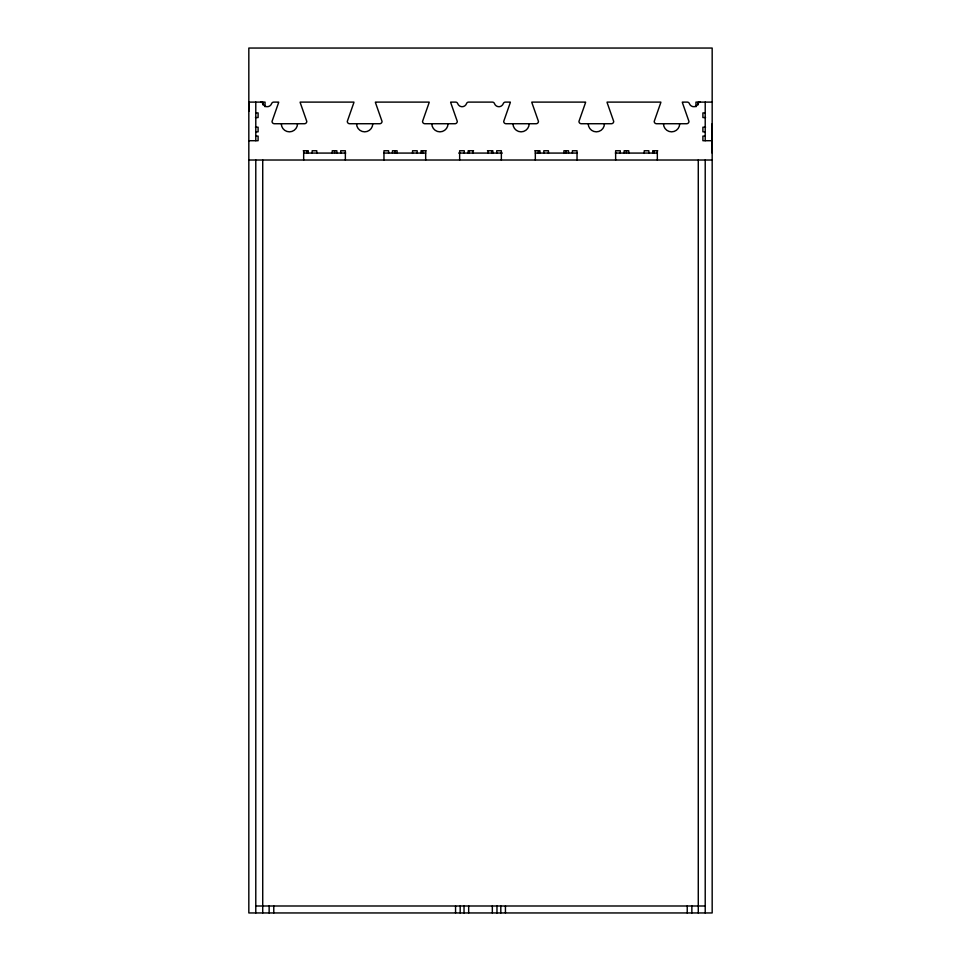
<?xml version="1.0" encoding="UTF-8"?>
<svg xmlns="http://www.w3.org/2000/svg" width="961" height="961" viewBox="0 0 961 961"><rect width="100%" height="100%" fill="white"/><g stroke="black" fill="none" stroke-linecap="round" stroke-linejoin="round"><path stroke-width="1.44" d="M248.827 111.368L248.827 102.106L265.044 102.106L265.044 106.743M712.173 153.075L712.173 123.729M712.173 102.106L712.173 48.05L248.827 48.05L248.827 912.95L712.173 912.95L712.173 102.106L695.956 102.106L695.956 106.743M255.782 112.917L258.101 112.917L258.101 117.554L255.446 117.554M705.218 112.917L702.899 112.917L702.899 117.554L705.554 117.554M255.446 127.2L258.101 127.2L258.101 131.837L255.782 131.837M705.554 127.2L702.899 127.2L702.899 131.837L705.218 131.837M255.782 136.09L258.101 136.09L258.101 140.714L248.827 140.714M705.218 136.09L702.899 136.09L702.899 140.714L712.173 140.714M303.268 150.757L308.289 150.757L308.289 153.075M426.059 150.757L421.038 150.757L421.038 153.075M473.545 150.757L468.139 150.757L468.139 153.075M487.455 150.757L492.861 150.757L492.861 153.075M534.941 150.757L539.962 150.757L539.962 153.075M657.732 150.757L652.711 150.757L652.711 153.075M303.664 153.075L345.672 153.075M383.667 153.075L425.675 153.075M458.721 153.075L502.279 153.075M535.325 153.075L577.333 153.075M615.328 153.075L657.336 153.075M248.827 160.019L712.173 160.019M255.782 905.995L705.218 905.995M705.218 102.106L705.218 140.714M705.218 160.019L705.218 912.95M698.275 102.106L698.275 104.749M698.275 160.019L698.275 912.95M691.86 905.995L691.86 912.95M687.223 905.995L687.223 912.95M657.336 150.757L657.336 160.019M654.249 150.757L654.249 153.4M648.843 153.075L648.843 150.757L644.218 150.757L644.218 153.4M628.77 153.4L628.77 150.757L624.133 150.757L624.133 153.075M626.452 150.757L626.452 153.075M620.277 153.075L620.277 150.757L615.641 150.757L615.641 160.019M577.032 160.019L577.032 150.757L572.396 150.757L572.396 153.075M568.54 153.075L568.54 150.757L563.903 150.757L563.903 153.4M566.221 150.757L566.221 153.075M548.455 153.4L548.455 150.757L543.818 150.757L543.818 153.075M538.412 150.757L538.412 153.4M535.325 150.757L535.325 160.019M505.438 905.995L505.438 912.95M501.354 160.019L501.354 150.757L496.717 150.757L496.717 153.075M500.813 905.995L500.813 912.95M496.969 905.995L496.969 912.95M492.332 905.995L492.332 912.95M492.08 150.757L492.08 153.4M488.224 150.757L488.224 153.4M472.776 150.757L472.776 153.4M468.92 150.757L468.92 153.4M468.668 905.995L468.668 912.95M464.283 153.075L464.283 150.757L459.646 150.757L459.646 160.019M464.031 905.995L464.031 912.95M460.187 905.995L460.187 912.95M455.562 905.995L455.562 912.95M425.675 150.757L425.675 160.019M422.588 150.757L422.588 153.4M417.182 153.075L417.182 150.757L412.545 150.757L412.545 153.4M397.097 153.4L397.097 150.757L392.46 150.757L392.46 153.075M394.779 150.757L394.779 153.075M388.604 153.075L388.604 150.757L383.968 150.757L383.968 160.019M345.359 160.019L345.359 150.757L340.723 150.757L340.723 153.075M336.867 153.075L336.867 150.757L332.23 150.757L332.23 153.4M334.548 150.757L334.548 153.075M316.782 153.4L316.782 150.757L312.157 150.757L312.157 153.075M306.751 150.757L306.751 153.4M303.664 150.757L303.664 160.019M273.777 905.995L273.777 912.95M269.14 905.995L269.14 912.95M262.725 102.106L262.725 104.749M262.725 160.019L262.725 912.95M255.782 102.106L255.782 140.714M255.782 160.019L255.782 912.95M260.671 102.106A2.318 2.318 0 0 1 262.521 103.043L263.506 104.869A4.637 4.637 0 0 0 270.93 104.869L271.915 103.043A2.318 2.318 0 0 1 273.777 102.106L278.654 102.106A2.33 2.33 0 0 1 278.558 102.767L272.035 121.41A2.318 2.318 0 0 0 274.353 123.729L304.469 123.729A2.318 2.318 0 0 0 306.787 121.41L300.264 102.767A2.33 2.33 0 0 1 300.168 102.106L353.912 102.106A2.318 2.318 0 0 1 353.816 102.767L347.293 121.41A2.318 2.318 0 0 0 349.612 123.729L379.727 123.729A2.318 2.318 0 0 0 382.046 121.41L375.511 102.767A2.33 2.33 0 0 1 375.415 102.106L429.171 102.106A2.33 2.33 0 0 1 429.074 102.767L422.54 121.41A2.318 2.318 0 0 0 424.858 123.729L454.973 123.729A2.318 2.318 0 0 0 457.292 121.41L450.769 102.767A2.33 2.33 0 0 1 450.673 102.106L455.562 102.106A2.318 2.318 0 0 1 457.412 103.043L458.397 104.869A4.637 4.637 0 0 0 465.833 104.869L466.806 103.043A2.318 2.318 0 0 1 468.668 102.106L492.332 102.106A2.318 2.318 0 0 1 494.194 103.043L495.167 104.869A4.637 4.637 0 0 0 502.603 104.869L503.588 103.043A2.318 2.318 0 0 1 505.438 102.106L510.327 102.106A2.33 2.33 0 0 1 510.231 102.767L503.708 121.41A2.318 2.318 0 0 0 506.027 123.729L536.142 123.729A2.318 2.318 0 0 0 538.46 121.41L531.926 102.767A2.33 2.33 0 0 1 531.829 102.106L585.585 102.106A2.33 2.33 0 0 1 585.489 102.767L578.954 121.41A2.318 2.318 0 0 0 581.273 123.729L611.388 123.729A2.318 2.318 0 0 0 613.707 121.41L607.184 102.767A2.33 2.33 0 0 1 607.088 102.106L660.832 102.106A2.33 2.33 0 0 1 660.736 102.767L654.213 121.41A2.318 2.318 0 0 0 656.531 123.729L686.647 123.729A2.318 2.318 0 0 0 688.965 121.41L682.442 102.767A2.33 2.33 0 0 1 682.346 102.106L687.223 102.106A2.318 2.318 0 0 1 689.085 103.043L690.07 104.869A4.637 4.637 0 0 0 697.494 104.869L698.479 103.043A2.318 2.318 0 0 1 700.329 102.106M679.703 123.729A8.108 8.108 0 0 1 671.595 131.837A8.108 8.108 0 0 1 663.474 123.729M604.445 123.729A8.108 8.108 0 0 1 596.337 131.837A8.108 8.108 0 0 1 588.228 123.729M529.187 123.729A8.108 8.108 0 0 1 521.078 131.837A8.108 8.108 0 0 1 512.97 123.729M448.03 123.729A8.108 8.108 0 0 1 439.922 131.837A8.108 8.108 0 0 1 431.813 123.729M372.772 123.729A8.108 8.108 0 0 1 364.663 131.837A8.108 8.108 0 0 1 356.555 123.729M297.526 123.729A8.108 8.108 0 0 1 289.417 131.837A8.108 8.108 0 0 1 281.309 123.729"/></g></svg>
